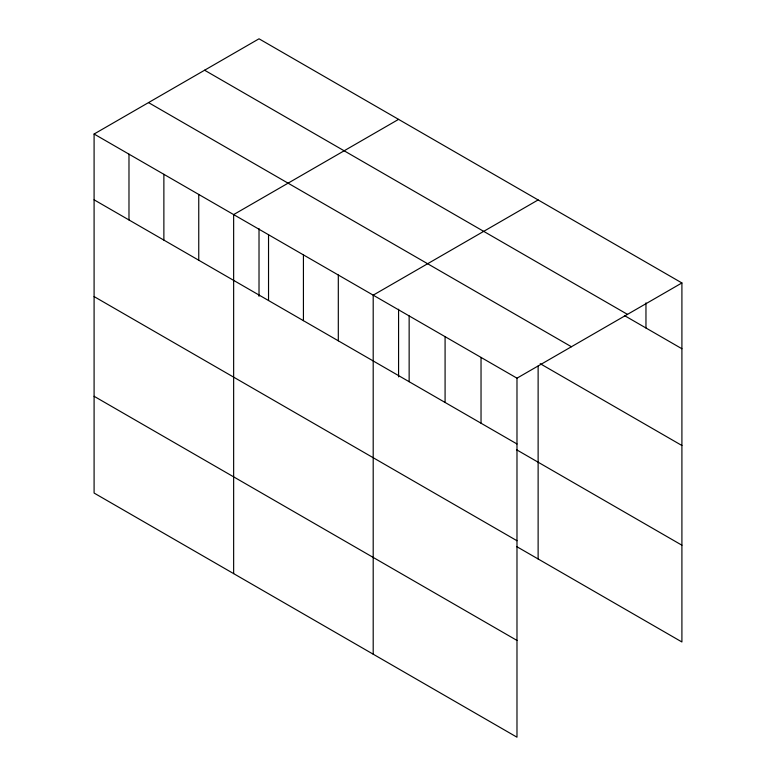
<?xml version="1.0" encoding="UTF-8"?>
<svg xmlns="http://www.w3.org/2000/svg" width="776" height="776" viewBox="0 0 776 776"><rect width="100%" height="100%" fill="white"/><g stroke="black" fill="none" stroke-linecap="round" stroke-linejoin="round"><path stroke-width="1.16" d="M94.09 134.025L516.981 378.174L516.981 737.2L94.09 493.051L94.09 134.025L259.019 38.8L681.91 282.949L681.91 641.975L516.573 546.527M398.573 119.368L233.644 214.593L233.644 573.619M538.127 199.936L373.198 295.161L373.198 654.187M516.981 378.174L681.91 282.949M204.592 70.218L627.483 314.377M624.399 315.541L681.91 348.744M148.517 102.597L571.408 346.746M540.183 363.682L681.91 445.511M94.09 199.81L516.981 443.969M516.573 449.76L681.91 545.208M94.09 296.577L516.981 540.736M94.09 396.284L516.981 640.433M645.962 302.873L645.962 327.996M538.127 366.059L538.127 558.972M481.033 357.416L481.033 423.211M445.084 336.668L445.084 402.463M409.146 315.91L409.146 381.705M398.573 309.226L398.573 376.884M338.307 275.014L338.307 340.81M303.426 254.877L303.426 320.672M268.535 234.73L268.535 300.525M259.019 228.658L259.019 296.316M198.753 194.446L198.753 260.241M163.872 174.309L163.872 240.094M128.981 154.162L128.981 219.957"/></g></svg>
